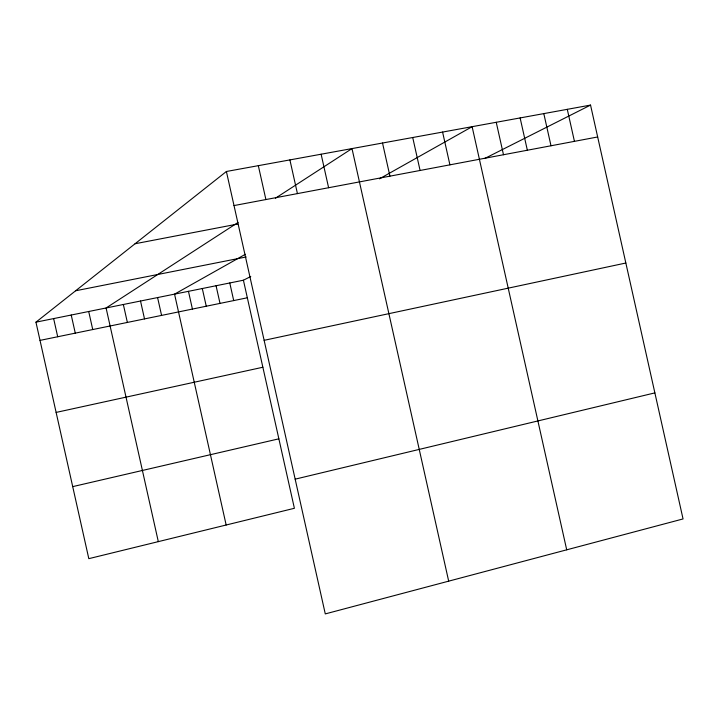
<?xml version="1.0" encoding="UTF-8"?>
<svg xmlns="http://www.w3.org/2000/svg" width="719" height="719" viewBox="0 0 719 719"><rect width="100%" height="100%" fill="white"/><g stroke="black" fill="none" stroke-linecap="round" stroke-linejoin="round"><path stroke-width="1.08" d="M250.76 276.509L243.408 280.212L294.395 508.288L88.814 558.663L35.95 322.166L226.395 171.49L590.542 105.091L683.05 518.938L325.285 613.909L226.395 171.49M238.034 222.459L106.088 307.984L158.315 541.632M275.413 198.228L351.995 148.59L448.683 581.15M245.377 254.283L174.555 294.143L226.161 525.005M379.461 178.833L472.122 126.688L566.707 549.819M484.588 158.548L590.542 105.091M295.158 479.16L654.874 392.889M72.709 486.628L278.864 438.824M56.127 412.418L262.866 367.247M264.134 340.321L625.845 263.019M40.021 340.384L247.336 297.783M35.95 322.166L243.408 280.212M75.639 290.764L246.204 256.962M135.064 243.75L237.89 224.004M234.008 205.571L597.669 136.97M567.282 109.333L574.436 141.355M543.807 113.611L550.997 145.777M520.125 117.934L527.351 150.235M496.236 122.293L503.489 154.738M442.589 132.071L449.914 164.84M412.724 137.518L420.085 170.466M382.526 143.027L389.932 176.155M321.123 154.226L328.61 187.731M289.901 159.915L297.432 193.609M258.328 165.676L265.904 199.558M229.774 282.971L233.711 300.587M216.068 285.74L220.014 303.4M202.3 288.526L206.254 306.222M188.459 291.33L192.422 309.071M157.587 297.567L161.577 315.407M140.52 301.018L144.519 318.912M123.353 304.497L127.362 322.436M88.707 311.498L92.742 329.554M71.226 315.039L75.279 333.14M53.646 318.589L57.7 336.753"/></g></svg>
